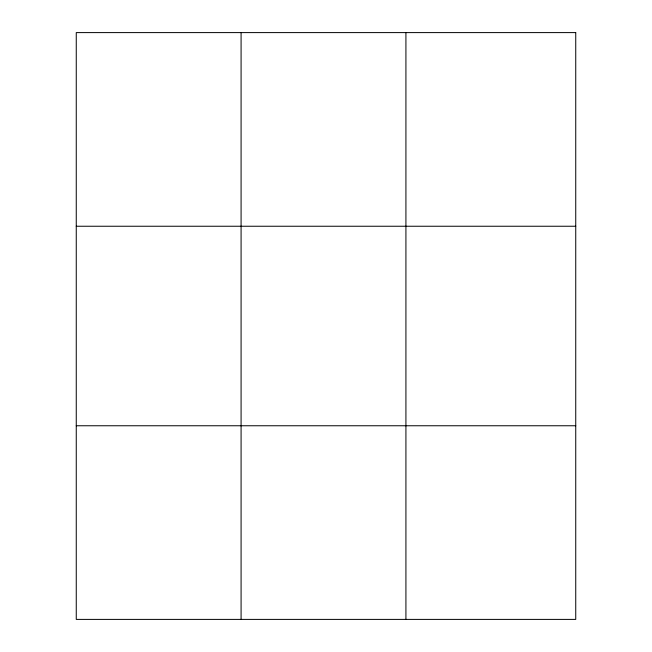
<?xml version="1.0" encoding="UTF-8"?>
<svg xmlns="http://www.w3.org/2000/svg" width="652" height="652" viewBox="0 0 652 652"><rect width="100%" height="100%" fill="white"/><g stroke="black" fill="none" stroke-linecap="round" stroke-linejoin="round"><path stroke-width="0.98" d="M241.085 619.4L241.085 32.6M405.919 619.4L405.919 32.6M76.26 226.244L575.74 226.244M76.26 425.756L575.74 425.756M575.74 32.6L575.74 619.4L76.26 619.4L76.26 32.6L575.74 32.6"/></g></svg>
